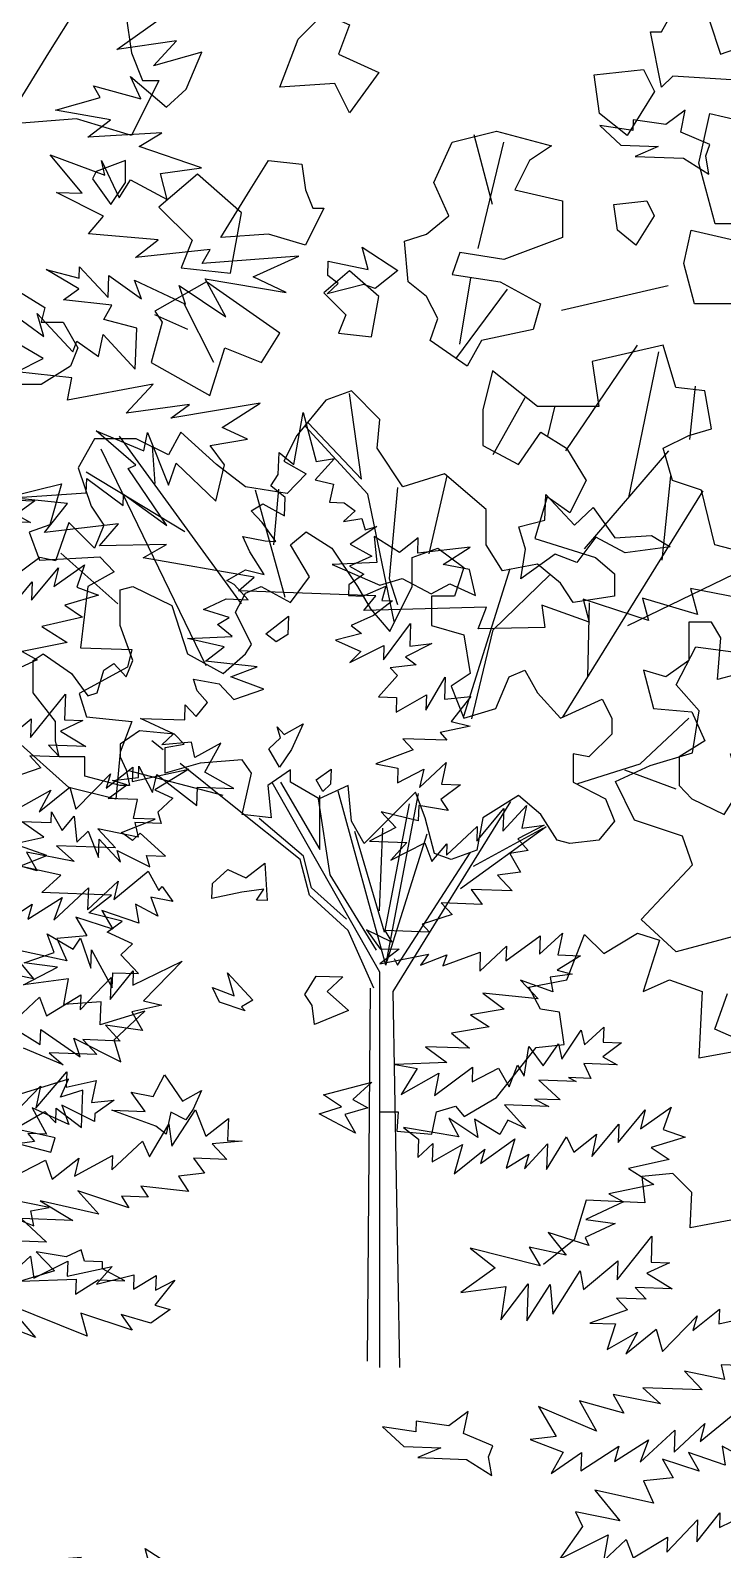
# Model space of a CAD drawing. Header units: inches. Extents: x -11 to 128, y 7 to 56.
# Drawn here: x 62.8205 to 63.0438, y 22.0253 to 22.5156 of the extents above; entities that cross this region are included whole.
import ezdxf

# ---------------------------------------------------------------- set-up
doc = ezdxf.new("R2010")
doc.units = ezdxf.units.IN
doc.header["$MEASUREMENT"] = 0
doc.layers.add('CAY', color=94, linetype='Continuous')
doc.layers.add('CAY-3', color=61, linetype='Continuous')
picture_1 = doc.add_image_def('image1.jpg', size_in_pixel=(1680, 1093))

# ---------------------------------------------------------------- blocks, each defined once
blk = doc.blocks.new('A$C76451831')
at = {"layer": 'CAY'}
for p, q in [((1732.8, 1302.8), (1656.2, 1285.1)), ((4728.3, 971.5), (4715.1, 1021.6)), ((4717.8, 939.8), (4736.3, 1016.3)), ((4704.6, 871.1), (4712.5, 918.7)), ((4701.9, 860.6), (4738.9, 910.7)), ((4527.8, 857.9), (4506.6, 900.2)), ((4509.3, 881.7), (4485.5, 892.2)), ((4781, 794.5), (4832.5, 870.4)), ((4850.9, 870.4), (4799.8, 858.6)), ((4826.2, 761), (4847.8, 865.6)), ((4860, 840.1), (4850.9, 870.4)), ((4728.3, 851.9), (4721.2, 824)), ((4760.5, 826.3), (4728.3, 851.9)), ((4799.8, 858.6), (4804.6, 826.3)), ((4608.4, 831), (4587.6, 805.5)), ((4626.9, 837.7), (4608.4, 831)), ((4634, 774), (4625.3, 835.7)), ((4647.3, 816.9), (4626.9, 837.7)), ((4728.6, 791.9), (4751.7, 832.8)), ((4880.8, 837.7), (4860, 840.1)), ((4870.1, 802.5), (4874.1, 840.9)), ((4885.5, 810.2), (4880.8, 837.7)), ((4721.2, 824), (4721.2, 798.4)), ((4804.6, 826.3), (4760.5, 826.3)), ((4768, 805.1), (4772.9, 825.9)), ((4638.7, 763.4), (4593.5, 812.2)), ((4595.8, 814.5), (4634, 774)), ((4645.4, 796.4), (4647.3, 816.9)), ((4869.4, 805.5), (4885.5, 810.2)), ((4442.1, 803.1), (4430.3, 782.3)), ((4472, 803.1), (4442.1, 803.1)), ((4547.7, 684.5), (4460.2, 805.1)), ((4495.2, 791.7), (4472, 803.1)), ((4485.8, 770.9), (4483.8, 797.9)), ((4504.2, 807.8), (4495.2, 791.7)), ((4529.8, 784.6), (4504.2, 807.8)), ((4587.6, 805.5), (4578.1, 787)), ((4721.2, 798.4), (4746.8, 784.6)), ((4746.8, 784.6), (4762.9, 807.8)), ((4762.9, 807.8), (4781.4, 796.4)), ((4850.9, 796.4), (4869.4, 805.5)), ((4522.3, 639.8), (4446.8, 795.6)), ((4578.1, 787), (4594.3, 777.9)), ((4663.8, 768.5), (4645.4, 796.4)), ((4781.4, 796.4), (4795.5, 773.2)), ((4794.3, 724.1), (4854.9, 794.5)), ((4857.6, 773.2), (4850.9, 796.4)), ((4430.3, 782.3), (4439.8, 754.7)), ((4507, 736.3), (4436.2, 779.1)), ((4550.6, 768.5), (4529.8, 784.6)), ((4594.3, 777.9), (4580.5, 763.8)), ((4693.7, 777.9), (4663.8, 768.5)), ((4682.7, 720.5), (4695.7, 776.4)), ((4723.6, 752.4), (4693.7, 777.9)), ((4850.1, 715.8), (4856.4, 776.4)), ((4580.5, 763.8), (4550.6, 768.5)), ((4579.1, 689), (4557.9, 766.3)), ((4571.1, 726.8), (4574.5, 766.9)), ((4659.9, 768.1), (4654, 702.8)), ((4778.7, 602.9), (4879.6, 765.8)), ((4795.5, 773.2), (4783.7, 750)), ((4878.5, 766.1), (4857.6, 773.2)), ((4887.9, 726.8), (4878.5, 766.1)), ((4439.8, 754.7), (4448.8, 741)), ((4657.5, 671.8), (4638.7, 763.4)), ((4767.6, 761.4), (4758.6, 731.5)), ((4783.7, 750), (4767.6, 761.4)), ((4423.7, 742.9), (4414.2, 715.4)), ((4430.3, 736.3), (4423.7, 742.9)), ((4723.6, 726.8), (4723.6, 752.4)), ((4442.1, 724.5), (4430.3, 736.3)), ((4448.8, 741), (4442.1, 724.5)), ((4458.8, 684.4), (4417.8, 720.8)), ((4735.4, 708.3), (4723.6, 726.8)), ((4758.6, 731.5), (4802.2, 717.8)), ((4922.5, 717.8), (4887.9, 726.8)), ((4402.8, 717.8), (4374.9, 696.9)), ((4414.2, 715.4), (4402.8, 717.8)), ((4707.6, 603.7), (4740.9, 709.9)), ((4760.5, 713.1), (4735.4, 708.3)), ((4777, 699.3), (4760.5, 713.1)), ((4802.2, 717.8), (4816, 706)), ((4825.4, 669), (4921.3, 715.4)), ((4654, 702.8), (4659.9, 684)), ((4728.7, 665.9), (4769.2, 705.2)), ((4786.1, 685.5), (4777, 699.3)), ((4816, 706), (4816, 689.9)), ((4816, 689.9), (4786.1, 685.5)), ((4796.7, 631.7), (4797.9, 685.1)), ((4713.4, 601.8), (4728.7, 665.9)), ((4834.4, 569.5), (4869.4, 602.2)), ((4491.5, 579.5), (4483.4, 586)), ((4541.2, 539.6), (4503.7, 569.7)), ((4789.6, 555.4), (4834.4, 569.5)), ((4534.5, 546.7), (4466.9, 564.4)), ((4823, 565.2), (4860, 551.4)), ((4647.3, 419.7), (4569.9, 556)), ((4575.8, 556.2), (4604.1, 507.8)), ((4604.1, 507.8), (4604.1, 546.7)), ((4651.6, 424.8), (4617.3, 549.9)), ((4651.6, 424.8), (4675, 548.1)), ((4589.9, 500.7), (4541.2, 539.6)), ((4602.9, 544.4), (4611.2, 489.7)), ((4668.2, 540.8), (4650.5, 448.4)), ((4656.8, 405.9), (4741.3, 542.4)), ((4592.3, 503.1), (4560.4, 530.2)), ((4705.1, 479.9), (4766.8, 524.3)), ((4650.5, 448.4), (4629.2, 520.8)), ((4646.9, 463.7), (4649.3, 523.1)), ((4651.6, 424.8), (4681.2, 519.2)), ((4714.5, 496), (4764.5, 523.1)), ((4598.2, 480.3), (4592.3, 503.1)), ((4659.9, 424.8), (4712.2, 505.4)), ((4596.6, 475.1), (4589.9, 500.7)), ((4611.2, 489.7), (4644.6, 435.4)), ((4624.5, 449.6), (4596.6, 475.1)), ((4623.3, 457.8), (4598.2, 480.3)), ((4643, 408.3), (4624.5, 449.6)), ((4657.5, 429.5), (4659.9, 424.8)), ((4647.3, 135.4), (4647.3, 419.7)), ((4638.3, 140.1), (4640.6, 408.3)), ((4661.5, 135.4), (4656.8, 405.9))]:
    blk.add_line(p, q, dxfattribs=at)
for points in [[(1287.7, 1470.3), (1307.5, 1502), (1343.1, 1498), (1347, 1470.3), (1355, 1450.5), (1366.8, 1450.5), (1347, 1410.9), (1307.5, 1422.8), (1256, 1418.8)], [(1754.8, 1391.1), (1762.7, 1426.7), (1814.2, 1414.8), (1822.1, 1442.6), (1818.1, 1470.3), (1841.9, 1478.2), (1877.5, 1466.3), (1865.7, 1410.9), (1841.9, 1395), (1837.9, 1359.4), (1818.1, 1347.5), (1766.7, 1347.5)], [(1683.5, 1426.7), (1679.6, 1454.5), (1715.2, 1458.4), (1723.1, 1442.6), (1703.3, 1410.9)], [(1418.3, 1311.9), (1426.2, 1355.4), (1394.5, 1383.2), (1366.8, 1359.4), (1390.6, 1335.6), (1382.7, 1315.8)], [(4862.9, 1119.3), (4873.5, 1124.6), (4873.5, 1103.5), (4884.1, 1103.5), (4892, 1079.7), (4907.8, 1085), (4899.9, 1061.2), (4857.7, 1063.9), (4849.7, 1055.9), (4841.8, 1095.6), (4849.7, 1095.6)], [(4588.5, 1090.3), (4606.9, 1108.8), (4625.4, 1100.8), (4617.5, 1079.7), (4646.5, 1066.5), (4625.4, 1037.5), (4614.9, 1058.6), (4575.3, 1055.9)], [(1443.6, 1052.7), (1459.9, 1065.3), (1459.5, 1052.2), (1451.1, 1047)], [(4709.9, 855.3), (4683.5, 873.8), (4688.8, 889.6), (4680.8, 905.5), (4667.6, 916), (4665, 945.1), (4680.8, 950.3), (4696.7, 963.5), (4686.1, 987.3), (4699.3, 1016.3), (4731, 1024.3), (4770.6, 1013.7), (4754.7, 1003.1), (4744.2, 982), (4778.5, 974.1), (4778.5, 947.7), (4757.4, 939.8), (4736.3, 931.9), (4704.6, 937.1), (4699.3, 921.3), (4733.6, 916), (4762.7, 900.2), (4757.4, 881.7), (4720.4, 873.8)], [(4443.3, 995.2), (4440.7, 989.9), (4453.9, 971.5), (4464.4, 987.3), (4464.4, 1003.1)], [(4554.1, 982), (4567.3, 1003.1), (4591.1, 1000.5), (4593.7, 982), (4599, 968.8), (4606.9, 968.8), (4593.7, 942.4), (4567.3, 950.3), (4533, 947.7)], [(1445.7, 970.1), (1454.1, 978), (1451.7, 985.8), (1456.9, 980.2), (1470.4, 987.9), (1462, 969.6), (1453.4, 956.7)], [(4865.6, 929.2), (4870.9, 953), (4905.2, 945.1), (4910.4, 963.5), (4907.8, 982), (4923.6, 987.3), (4947.4, 979.4), (4939.5, 942.4), (4923.6, 931.9), (4921, 908.1), (4907.8, 900.2), (4873.5, 900.2)], [(4818.1, 953), (4815.4, 971.5), (4839.2, 974.1), (4844.5, 963.5), (4831.3, 942.4)], [(4641.2, 876.4), (4646.5, 905.5), (4625.4, 923.9), (4606.9, 908.1), (4622.8, 892.2), (4617.5, 879)], [(4403.7, 887), (4419.5, 887), (4430.1, 868.5), (4424.8, 855.3), (4403.7, 842.1), (4372, 842.1), (4358.8, 857.9), (4356.2, 876.4), (4377.3, 876.4), (4380, 892.2), (4385.2, 910.7), (4406.4, 897.5)], [(4562.1, 857.9), (4575.3, 879), (4522.5, 916), (4485.5, 894.9), (4490.8, 887), (4482.9, 857.9), (4525.1, 834.2), (4535.7, 868.5)], [(1444.6, 860.9), (1436.9, 861.2), (1442.2, 869.2), (1426.3, 867), (1404.8, 862.3), (1405.2, 873.2), (1416.4, 883.2), (1429.3, 877.3), (1442.8, 887.7)], [(1428.7, 781.7), (1410.3, 787.8), (1405.3, 798.4), (1420.9, 792.4), (1416.1, 808.9), (1434.4, 789.2), (1426.1, 784.5)], [(1476.9, 785.4), (1471.7, 793.3), (1479.9, 806.6), (1498.9, 806), (1487.6, 795.5), (1503, 781.8), (1478.7, 771.8)], [(1364.6, 698.7), (1332.9, 710.2), (1356.9, 709.4), (1346.9, 723.3), (1362.7, 720.1), (1370.9, 735.6), (1383.8, 716.6), (1397.3, 724.3), (1391.3, 710.9), (1386.1, 703.4), (1375.4, 708.7), (1372.1, 693)], [(4499.5, 590.8), (4474.4, 593.1), (4460.6, 583.7), (4460.6, 574.6), (4464.9, 565.2), (4467.3, 553.8), (4460.6, 553.8), (4435.1, 560.5), (4435.1, 574.6), (4416.6, 574.6), (4414.2, 586), (4414.2, 599.8), (4398.1, 620.6), (4398.1, 643.8), (4405.2, 648.6), (4425.6, 634.4), (4437.4, 618.3), (4444.1, 620.6), (4448.8, 636.8), (4455.9, 641.5), (4464.9, 632), (4469.6, 643.8), (4460.6, 669), (4460.6, 694.6), (4469.6, 696.9), (4497.6, 683.2), (4509, 648.6), (4534.5, 634.4), (4550.6, 648.6), (4554.9, 655.2), (4543.5, 678.5), (4550.6, 692.2), (4562, 696.9), (4582.9, 685.5), (4596.6, 704), (4582.9, 726.8), (4594.3, 736.3), (4612.7, 724.5), (4631.2, 696.9), (4640.6, 680.8), (4654.4, 664.7), (4670.5, 696.9), (4670.5, 717.8), (4689, 724.5), (4707.5, 710.7), (4700.8, 689.9), (4684.3, 689.9), (4684.3, 669), (4707.5, 662.3), (4712.2, 634.4), (4698.4, 625.4), (4707.5, 602.2), (4730.7, 609.2), (4740.1, 632), (4751.5, 636.8), (4760.5, 620.6), (4777, 602.2), (4806.9, 615.9), (4814, 602.2), (4814, 590.8), (4797.5, 574.6), (4786.1, 576.6), (4786.1, 556.2), (4809.3, 544.4), (4816, 528.2), (4804.6, 514.5), (4783.7, 512.1), (4774.7, 514.5), (4762.9, 533), (4746.8, 546.7), (4721.2, 530.6), (4716.9, 507.4), (4698.4, 500.7), (4686.6, 505), (4679.9, 530.6), (4672.9, 549.1), (4656.8, 533), (4635.9, 512.1), (4626.9, 528.2), (4624.5, 553.8), (4603.7, 544.4), (4582.9, 556.2), (4582.9, 565.2), (4566.7, 553.8), (4569.1, 530.6), (4548.3, 533), (4554.9, 562.8), (4548.3, 572.3), (4518, 569.9), (4492.8, 562.8), (4492.8, 581.3), (4506.6, 583.7)], [(1485.1, 721.2), (1519.8, 730.4), (1506.2, 717.8), (1516.9, 712), (1500.4, 707.1), (1508.1, 693.7), (1481.9, 707.7), (1497.9, 712.6)], [(4892.2, 660), (4885.5, 671.4), (4869.4, 671.4), (4869.4, 643.8), (4852.9, 632), (4836.8, 636.8), (4843.9, 609.2), (4871.4, 606.9), (4880.8, 586), (4862.3, 574.6), (4862.3, 553.8), (4871.4, 544.4), (4894.6, 533), (4906.4, 551.4), (4899.3, 576.6), (4931.5, 583.7), (4945.3, 597.4), (4922.5, 613.6), (4915.4, 636.8), (4889.8, 630.1)], [(1313.2, 601.7), (1310.8, 609.9), (1300.2, 604.8), (1278.6, 608.3), (1291.7, 594.7), (1267.4, 587.4), (1307.3, 588.7), (1306.9, 577.9), (1323.2, 588.2), (1342.2, 587.5), (1326.2, 596.2), (1326.3, 601.2)], [(1603.8, 461), (1606.8, 469), (1585.8, 477.9), (1589, 493.7), (1575.1, 483.3), (1551.6, 486.8), (1551.4, 479.1), (1527.5, 482.7), (1542.8, 468.5), (1569.5, 467.6), (1553, 460.5), (1587.8, 459.2), (1606, 447.7)], [(1332, 374.8), (1332.4, 385.2), (1361.2, 379.2), (1356.8, 395.2), (1382.5, 378.5), (1366.1, 365.4), (1358.1, 368.4), (1331.6, 361.7), (1339.5, 369.1)], [(1474.2, 178.1), (1469.4, 194.1), (1488.1, 198.9), (1488.8, 217.4), (1509.3, 195.4), (1522.9, 208.1), (1538.4, 186.2), (1564.8, 188), (1578.1, 179.9), (1545.8, 175.6), (1524.8, 186.7), (1511.1, 168.6), (1495.4, 174.6), (1470.8, 156.9)], [(1438.2, 144.9), (1433.9, 163.6), (1414.9, 167), (1434.4, 179.5), (1396.7, 175.3), (1397, 186.2), (1383.5, 175.8), (1365.4, 187.3), (1367.4, 168.6), (1335.2, 167), (1369.6, 152.2), (1385.6, 157.1), (1406.5, 146), (1419.9, 153.2)]]:
    blk.add_lwpolyline(points, close=True, dxfattribs=at)
for points in [[(1258.8, 1151.1), (1296.7, 1160.6), (1288.3, 1131.1), (1273.5, 1125.8), (1280.9, 1105.7), (1324.2, 1107.9), (1334.7, 1097.3), (1315.7, 1086.8), (1310.4, 1042.5), (1347.4, 1041.4), (1344.2, 1028.7), (1309.4, 1009.8), (1314.7, 992.9), (1347.4, 989.7), (1338.9, 967.6), (1335.8, 933.8), (1302, 942.3), (1263, 977.1)], [(1792, 757.1), (1766.4, 768.5), (1775.5, 794.1)], [(1789.6, 837.7), (1738.5, 824), (1713.4, 847.2), (1750.3, 886.5), (1743.2, 907.3), (1708.6, 918.7), (1694.9, 946.6), (1720, 958), (1750.3, 967.1), (1755, 997.4), (1738.5, 1015.9), (1752.7, 1043.4), (1784.9, 1039.1)], [(1104.5, 348.3), (1127.9, 331.1), (1123.1, 347.6), (1148.9, 320), (1151.8, 327.6), (1167.3, 316.6), (1170.6, 332.4), (1193.7, 307.5), (1194.8, 337), (1171, 343.2), (1176.8, 353.5), (1142, 357.4), (1153.2, 365.2), (1129.6, 379.1), (1153.4, 372.9), (1153.7, 381), (1174.2, 359), (1174.8, 374.8), (1198.2, 358.2), (1193.2, 371.5), (1229.8, 354.3), (1225.3, 367.6), (1258.9, 345.2), (1244, 372.4), (1302.2, 362.7), (1278.5, 373.9), (1311.2, 388.7), (1241.7, 383.4), (1247.5, 393.6), (1193.8, 387.8), (1210.1, 400.4), (1160, 404.8), (1170.8, 417.6), (1137, 434.6), (1155.6, 434), (1132.5, 461.5), (1171.9, 447), (1169.5, 457.5), (1182.2, 430.8), (1190.3, 443.7), (1216.6, 429.6), (1211.8, 448.3), (1241.4, 452.3), (1196.6, 467.5), (1212.8, 477.3), (1159.7, 474.2), (1176, 486.8), (1136.3, 493.6), (1168.4, 502.9), (1163.7, 511.2), (1197.8, 501.9), (1190.2, 518), (1216.2, 495.8), (1230.2, 508.9), (1241.6, 535.3), (1206.8, 525.6), (1223.3, 543.6), (1180.5, 537.4), (1215.8, 562.4)], [(1232.3, 644.8), (1276.9, 627), (1274.6, 637.9), (1287.8, 640.2), (1242.8, 649.4)], [(1255.1, 688.9), (1289.2, 680), (1292.3, 690.3), (1263.1, 696.8), (1284.8, 709.2), (1292.7, 701.2), (1293, 711.6), (1311.1, 697.8), (1312.1, 724.6), (1296, 719.7), (1301.9, 732.6), (1263.9, 720.8)], [(1262.9, 768.9), (1281.5, 757.4), (1281.9, 768.2), (1310.2, 748.6), (1305.7, 761.9), (1339.5, 744.9), (1334.6, 760.9), (1356.7, 781.5), (1324.6, 771.7), (1325.2, 788), (1298.4, 786.2), (1301.7, 804.7), (1269.4, 800.4), (1293.9, 813.1), (1270, 816.2), (1291.5, 823.6), (1286.5, 837), (1305.2, 825.9), (1310.4, 833.9), (1317.9, 812.3), (1318.3, 825.4), (1333.2, 798.2), (1333.6, 809), (1352.2, 808.4), (1339.5, 822), (1347.9, 829.8), (1329.6, 838.2), (1340.3, 846), (1316.5, 852.2), (1332.8, 864.8), (1282.6, 866.6), (1296.2, 879.2), (1266.9, 885.7), (1286.2, 893.2), (1262.5, 901.7), (1284, 906.4), (1268.1, 917.8), (1289.3, 917.1), (1289.6, 924.8), (1297.3, 911.4), (1305.8, 921.5), (1307.9, 902.9), (1315.9, 910.7), (1323.4, 891.9), (1323.8, 905), (1339.1, 888.6), (1336.7, 896.9), (1360.3, 885.2), (1357.8, 893.4), (1371.4, 892.9), (1353.4, 909.4), (1347.8, 904.2), (1339.8, 909.9), (1364.2, 919.5), (1348.4, 920), (1351.5, 933.5), (1330.3, 934.3), (1343.8, 944.2), (1333.4, 947.3), (1352.1, 949.4), (1352.4, 957.5), (1362.1, 938.6), (1365.3, 951.6), (1394, 929.3), (1394.4, 942.4), (1420.7, 941.5), (1399.8, 953.1), (1411.4, 974), (1392.5, 963.8), (1390.1, 974.8), (1368.8, 972.8), (1377.2, 980.7), (1353.6, 991.9), (1385.3, 990.8), (1385.6, 1001.7), (1393.5, 993.3), (1401.6, 1003.4), (1394.2, 1011.8), (1391.7, 1020.1), (1410.2, 1016.7), (1420.7, 1005.5), (1442.2, 1012.9), (1418.5, 1021.8), (1437.3, 1028.9), (1400.3, 1032.9), (1413.8, 1043.3), (1387.3, 1049.2), (1419.5, 1050.8), (1409, 1059.4), (1417.3, 1064.5), (1398.9, 1070.1), (1415, 1077.7), (1430.9, 1077.2), (1420.8, 1088), (1415.5, 1090.9), (1428.9, 1098.6), (1442.4, 1095.4), (1432.1, 1111.6), (1427, 1122.6), (1443.2, 1119.4), (1450.9, 1119.1), (1441, 1132.6), (1433.1, 1141), (1441.4, 1146.2), (1457, 1137.5), (1457.5, 1150.6), (1447.3, 1159.1), (1452.6, 1167.1), (1453.1, 1182.9), (1463.7, 1174.4), (1470.5, 1211.8), (1479.7, 1176.6), (1492.9, 1178.8), (1479.2, 1163.4), (1492.2, 1160.3), (1489.5, 1147.2), (1499.9, 1146.8), (1507.9, 1141.1), (1499.4, 1133.3), (1512.7, 1135.5), (1515.1, 1127.3), (1523.3, 1129.7), (1504.3, 1117.2), (1519.9, 1108.5), (1503.8, 1101.4), (1514, 1095.6), (1503.3, 1087.8), (1503, 1080.1), (1513.4, 1079.7), (1530, 1086.9), (1526.9, 1076.5), (1534.6, 1076.3), (1521.1, 1065.9), (1505, 1058.7), (1512.5, 1053), (1493.8, 1048.2), (1512, 1039.9), (1504.1, 1032), (1528.5, 1044.3), (1528.1, 1033.9), (1547.6, 1060), (1547.1, 1043.7), (1563, 1045.8), (1544.1, 1036.1), (1551.6, 1030.3), (1532.9, 1028.3), (1538.2, 1022.7), (1524.5, 1007.3), (1537.6, 1006.8), (1537.3, 996.4), (1559, 1008.8), (1558.6, 997.9), (1572.6, 1021.5), (1572, 1005.6), (1591.1, 1007.7), (1576.9, 989.6), (1590.4, 986.4), (1568.9, 981.7), (1573.7, 976.1), (1542, 977.2), (1549.5, 969.2), (1522.8, 959.3), (1538.6, 956), (1538.2, 945.6), (1557.1, 955.4), (1554, 942.3), (1573.2, 960.2), (1569.9, 944.5), (1583.5, 944), (1569.5, 933.6), (1574.7, 925.7), (1553.5, 929.2), (1553.1, 918.3), (1526.6, 924.7), (1537.1, 913.4), (1518.2, 903.7), (1544.9, 902.7), (1533.5, 890), (1558, 902.3), (1563, 889), (1573.8, 901.7), (1573.5, 893.6), (1595.6, 914.1), (1595.2, 903.7), (1614.6, 927.1), (1614, 910.8), (1631, 929.2), (1627.7, 913), (1643.6, 915.2), (1624.7, 905.4), (1632.1, 897), (1618.9, 894.7), (1626.6, 881.3), (1610.2, 879.2), (1620.7, 867.9), (1591.3, 868.9), (1599.1, 858.2), (1569.6, 859.3), (1577.5, 850.8), (1556, 843.9), (1561.2, 838.3), (1529.1, 839.4), (1534.2, 831), (1515.9, 839.8), (1525.9, 826.3), (1539.5, 825.9), (1525.5, 815.5), (1560.6, 822.4), (1554.9, 814.4), (1573.8, 821.9), (1570.8, 813.9), (1597.8, 823.8), (1597.4, 810.2), (1616.6, 828.2), (1616.2, 817.7), (1640.9, 835.5), (1640.4, 822.3), (1656.8, 837.6), (1653.5, 821.9), (1669.8, 821.3), (1653.1, 811), (1663.9, 807.9), (1648, 805.8), (1649.9, 795.3), (1626.6, 803.8), (1639.3, 790.2), (1599.5, 794.3), (1615, 782.9), (1590.8, 778.7), (1604.1, 770.1), (1577.2, 765.6), (1590, 754.7), (1558.3, 755.8), (1573.8, 744.4), (1536.6, 743), (1552.3, 740.2), (1540.8, 721.6), (1568.1, 736.9), (1564.8, 720.7), (1592.2, 741.1), (1591.9, 730.6), (1610.8, 740.4), (1618.5, 727), (1624.5, 742.7), (1629.2, 734.8), (1632.6, 756), (1643, 742), (1654, 757.9), (1656.3, 747), (1670.2, 767.8), (1672.6, 757.3), (1686.6, 770), (1686.2, 759.1), (1699.3, 758.6), (1685.9, 748.7), (1696.1, 742.9), (1672.1, 743.7), (1677.2, 733.1), (1661.3, 733.7), (1666.6, 730.8), (1639.9, 731.7), (1655.3, 717.6), (1636.8, 718.2), (1647, 712.9), (1615.3, 714), (1630.6, 697.1), (1617.6, 703), (1611.9, 692.8), (1593.7, 703.8), (1595.9, 690.6), (1575.1, 704.5), (1582.3, 691.1), (1542.7, 697.9), (1553.3, 689.4), (1552.8, 676.3), (1563.6, 686.3), (1563.1, 673.2), (1584.9, 685.6), (1579.1, 664.5), (1601.1, 682.3), (1598, 672), (1622.6, 689.7), (1616.4, 668.6), (1632.6, 678.5), (1629.6, 668.1), (1646.1, 686.1), (1645.4, 667.6), (1659.8, 691.1), (1664.9, 680), (1681.2, 693.1), (1677.9, 676.9), (1697.3, 700.2), (1696.8, 687.1), (1716.2, 710.4), (1713, 696.9), (1734.9, 712.5), (1729.3, 696.4), (1745, 690.8), (1720.7, 683.5), (1733.6, 674.9), (1704.3, 668.2), (1722.5, 656.7), (1690.1, 650.1), (1700.8, 644.3), (1673.6, 631.7), (1694.8, 628.7), (1673.2, 618.6), (1675.7, 613), (1646.5, 622.2), (1659.6, 605.9), (1633, 611.8), (1640.7, 598.4), (1590.4, 611), (1608.5, 596.8), (1583.9, 579.1), (1616.2, 583.4), (1612.6, 559.5), (1632.1, 585.5), (1631.2, 558.8), (1648, 585), (1649.9, 563.6), (1669.6, 594.7), (1671.9, 581.4), (1696.6, 601.9), (1696.1, 588.3), (1721.2, 619.6), (1720.6, 601), (1733.7, 600.6), (1717.6, 593), (1735.8, 581.9), (1709.1, 582.8), (1716.9, 574.4), (1695.7, 575.2), (1703.5, 566.7), (1676.5, 557.2), (1695, 556.6), (1688.9, 538.2), (1710.7, 550.6), (1702.4, 535), (1724.3, 552.8), (1728.8, 536.8), (1753.7, 562.3), (1750.6, 551.9), (1769.7, 567.1), (1769.3, 556.7), (1810, 565.7)], [(1790, 526.5), (1771, 527.2), (1773.4, 516.7), (1744.6, 522.7), (1757.2, 509.1), (1714.7, 510.6), (1727.4, 499.2), (1693.2, 505.9), (1700.9, 492.5), (1669.1, 501.3), (1681.4, 479.5), (1639.5, 497.3), (1652.3, 475.6), (1633.6, 473.5), (1657.4, 464.5), (1648.7, 449), (1670.5, 464.1), (1670, 450.9), (1697.4, 468.6), (1694.3, 457.8), (1718.8, 473.3), (1712.8, 457.1), (1737.7, 480.3), (1737.1, 464.5), (1759.1, 485), (1755.9, 472), (1780.7, 492.4)], [(1787.7, 460), (1771.7, 468.7), (1773.9, 455), (1747.5, 464.1), (1755.2, 450.7), (1728.8, 459.3), (1736.5, 445.9), (1715.1, 443.9), (1722.2, 427.8), (1680, 437), (1698.2, 415), (1666.3, 421.6), (1671.3, 411), (1654.7, 387.5), (1689.7, 404.9), (1686.3, 386.4), (1702.7, 401.7), (1707.7, 388.4), (1732.3, 403.4), (1731.9, 392.6), (1754, 415.8), (1753.4, 400), (1770, 420.7), (1769.7, 410.3), (1805.2, 427.6)], [(1643.3, 140), (1592.9, 149.9), (1597.7, 131.1), (1558.2, 142.9), (1562.6, 126.9), (1515.6, 142.2), (1520, 125.7), (1486, 137.8), (1488.1, 121.8), (1440.1, 120.8), (1446.1, 136.4), (1358.1, 134.1), (1366.6, 144.6), (1267.9, 148.1), (1279.1, 158.1), (1199.4, 171.8), (1216.1, 181.6), (1168, 180.6), (1181.7, 196.4), (1128.5, 190.1), (1145, 210.9), (1105.3, 215), (1158.5, 218.6), (1158.8, 229), (1184.9, 209.5), (1185.2, 217.6), (1216.5, 195.2), (1188.5, 236.1), (1194, 238.6), (1165.5, 263.2), (1199.8, 248.8), (1202.6, 261.9), (1217.6, 224.2), (1223.1, 239.9), (1251.6, 212.6), (1257.9, 238.7), (1247.6, 252.6), (1274.4, 257.1), (1256.2, 265.5), (1283.5, 283.1), (1219.2, 272.2), (1232.7, 282.1), (1187.2, 276), (1206.5, 296.7), (1144.9, 285.2), (1148.2, 301.4), (1108.5, 305.5), (1127.4, 315.3), (1098.5, 332.2)], [(4386.2, 759.1), (4399.3, 758.6), (4385.9, 748.7), (4396.1, 742.9), (4372.1, 743.7)], [(4377.9, 676.9), (4397.3, 700.2), (4396.8, 687.1), (4416.2, 710.4), (4413, 696.9), (4434.9, 712.5), (4429.3, 696.4), (4445, 690.8), (4420.7, 683.5), (4433.6, 674.9), (4404.3, 668.2), (4422.5, 656.7), (4390.1, 650.1), (4400.8, 644.3), (4373.6, 631.7)], [(4371.9, 581.4), (4396.6, 601.9), (4396.1, 588.3), (4421.2, 619.6), (4420.6, 601), (4433.7, 600.6), (4417.6, 593), (4435.8, 581.9), (4409.1, 582.8), (4416.9, 574.4), (4395.7, 575.2), (4403.5, 566.7), (4376.5, 557.2)], [(4388.9, 538.2), (4410.7, 550.6), (4402.4, 535), (4424.3, 552.8), (4428.8, 536.8), (4453.7, 562.3), (4450.6, 551.9), (4469.7, 567.1), (4469.3, 556.7), (4510, 565.7), (4485.4, 550.7), (4498.4, 544.8), (4487.6, 534.8), (4490, 526.5), (4471, 527.2), (4473.4, 516.7), (4444.6, 522.7), (4457.2, 509.1), (4414.7, 510.6), (4427.4, 499.2), (4393.2, 505.9), (4400.9, 492.5), (4369.1, 501.3)], [(4370, 450.9), (4397.4, 468.6), (4394.3, 457.8), (4418.8, 473.3), (4412.8, 457.1), (4437.7, 480.3), (4437.1, 464.5), (4459.1, 485), (4455.9, 472), (4480.7, 492.4), (4488.3, 478.5), (4490.7, 481.2), (4498.5, 470.5), (4482.7, 473.7), (4487.7, 460), (4471.7, 468.7), (4473.9, 455), (4447.5, 464.1), (4455.2, 450.7), (4428.8, 459.3), (4436.5, 445.9), (4415.1, 443.9), (4422.2, 427.8), (4380, 437), (4398.2, 415), (4366.3, 421.6)], [(4386.3, 386.4), (4402.7, 401.7), (4407.7, 388.4), (4432.3, 403.4), (4431.9, 392.6), (4454, 415.8), (4453.4, 400), (4470, 420.7), (4469.7, 410.3), (4505.2, 427.6), (4477.4, 399.1), (4490.4, 396), (4469, 391.3), (4476.7, 377.8), (4450.1, 381.5), (4460.6, 370.2), (4433.8, 371.2), (4443.9, 360.4), (4409.5, 361.6), (4419.6, 353.1), (4391, 365)], [(4378.3, 311.9), (4403.2, 337.8), (4400, 322), (4422.2, 348), (4421.8, 337.1), (4443.2, 341.8), (4440, 326.1), (4456.3, 327.8), (4442.4, 317.8), (4442.2, 312.4), (4418.6, 324.1), (4423.6, 310.3), (4397.2, 322.1), (4407.5, 303.2), (4394.3, 303.7), (4399.1, 298), (4367.2, 293.7)], [(4382.3, 271.9), (4406.8, 284.6), (4411.8, 270.9), (4430.9, 286.1), (4427.7, 273), (4455, 287.9), (4454.6, 277.5), (4476.6, 298.1), (4481.7, 287), (4495.6, 310.5), (4497.8, 294.6), (4514.6, 320.8), (4522.1, 301.9), (4538.4, 314.5), (4537.8, 298.6), (4548.2, 298.3), (4526.8, 296.3), (4537.3, 285.1), (4513.3, 285.9), (4521.1, 275.2), (4502.5, 273.1), (4509.8, 262), (4475.5, 265.9), (4480.6, 258), (4461.6, 258.7), (4466.8, 250.4), (4430.1, 262.5), (4445.3, 245.7), (4403.1, 255.3), (4426.6, 241.3), (4389.5, 242.6), (4407.5, 225.7), (4364.9, 227.2)], [(4377, 197.7), (4396.2, 215.6), (4398.4, 199.7), (4422.9, 212), (4422.5, 201.1), (4454.9, 208.2), (4443.6, 195.4), (4470.5, 202.2), (4470.2, 191.8), (4486.4, 201.6), (4486, 191.2), (4499.9, 198.4), (4485.6, 180.3), (4496.4, 177.2), (4482.5, 167.3), (4461.4, 173.5), (4469.1, 162.3), (4432.4, 174.5), (4436.8, 158), (4379.2, 181.3), (4399.6, 157), (4354.9, 174.5)], [(1484.5, 939.3), (1479.8, 947.6), (1490.5, 955.4), (1490.1, 944.5), (1484.5, 939.3)]]:
    blk.add_lwpolyline(points, dxfattribs=at)
at = {"layer": 'CAY-3'}
for points in [[(4646.7, 319.2), (4660.4, 319.2), (4659.4, 305.5), (4684.7, 303.3), (4687.9, 319.2), (4701.6, 323.4), (4707.9, 316), (4731.1, 329.7), (4759.6, 365.6), (4779.6, 367.7), (4776.4, 390.9), (4762.7, 393), (4754.3, 408.8), (4781.7, 414.1), (4794.4, 446.8), (4808.1, 433.1), (4832.3, 447.8), (4848.2, 442.6), (4836.6, 405.7), (4855.5, 414.1), (4878.8, 405.7), (4876.6, 358.2), (4929.4, 367.7)], [(4908.3, 243.2), (4870.3, 235.8), (4871.4, 261.2), (4857.7, 274.9), (4835.5, 272.8), (4837.6, 253.8), (4795.4, 255.9), (4787, 227.4), (4764.8, 209.5)]]:
    blk.add_lwpolyline(points, dxfattribs=at)

msp = doc.modelspace()

# ---------------------------------------------------------------- block references
at = {"layer": 'CAY', "xscale": 0.0004489089019145984, "yscale": 0.0004489089019145984, "zscale": 0.0004489089019145984}
for p in [(62.31846, 22.26819), (60.84706, 22.02325), (62.24839, 21.84829)]:
    msp.add_blockref('A$C76451831', p, dxfattribs=at)

# ---------------------------------------------------------------- pictures from other files: only their frames are drawn
image = msp.add_image(picture_1, insert=(12.49661, 7.37723), size_in_units=(74.4025, 48.40591))
image.dxf.flags = 6

doc.saveas('drawing.dxf')
